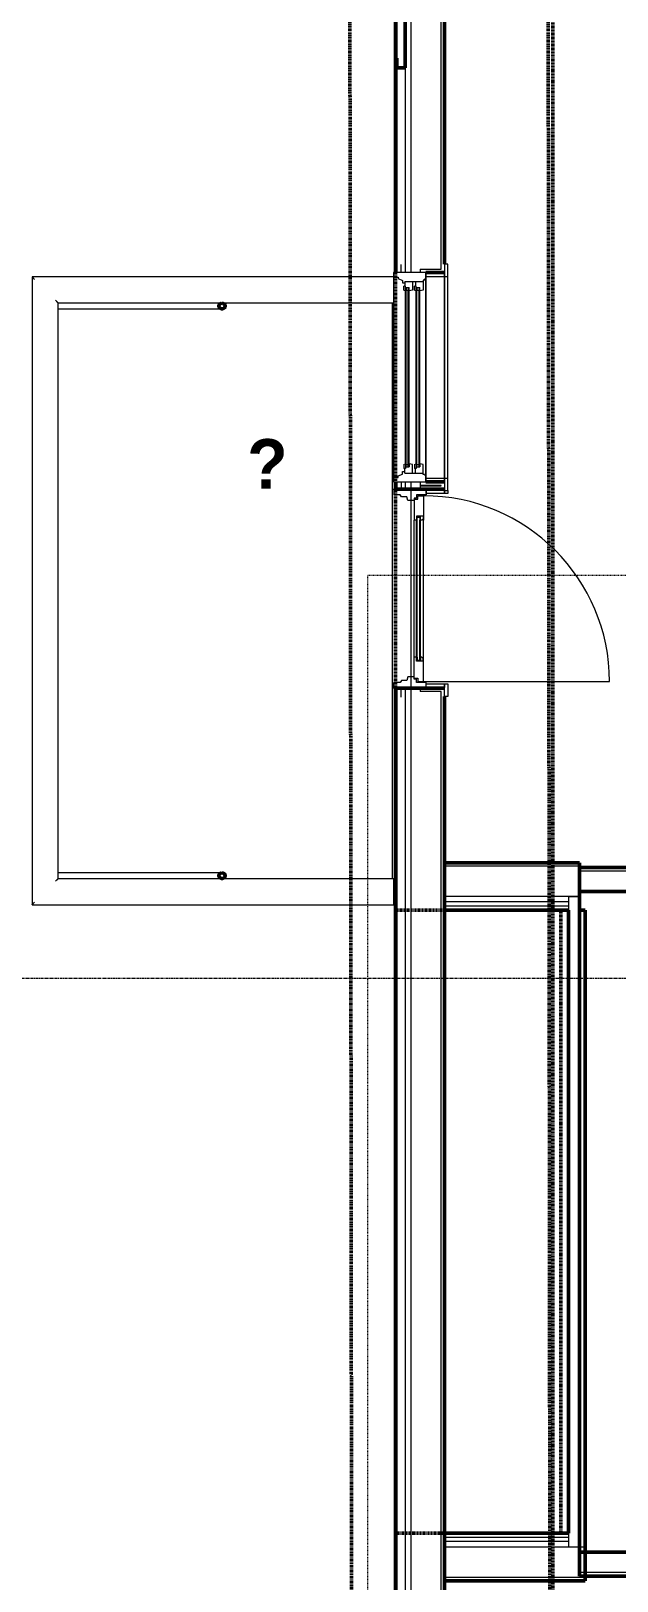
# Model space of a CAD drawing. Header units: inches. Extents: x -4217 to -1814, y 9706 to 12425.
# Drawn here: x -3926.9 to -3820.5, y 11425.7 to 11707.3 of the extents above; entities that cross this region are included whole.
import ezdxf

# ---------------------------------------------------------------- set-up
doc = ezdxf.new("R2010")
doc.units = ezdxf.units.IN
doc.header["$MEASUREMENT"] = 0
for name, pattern in [('Aligning Line 1_8_', [0.25, 0.125, -0.125]), ('Dash 1_16_', [0.125, 0.0625, -0.0625]), ('Double Dash 3_8_', [1, 0.375, -0.125, 0.125, -0.125, 0.125, -0.125]), ('Grid Line 1_2_', [0.875, 0.5, -0.125, 0.125, -0.125])]:
    doc.linetypes.add(name, pattern=pattern)
for name, color, linetype, lineweight in [('A-ANNO-DIMS', 211, 'Continuous', 9), ('A-ANNO-DIMS-96', 211, 'Continuous', 9), ('A-AREA-IDEN', 2, 'Continuous', 9), ('A-DOOR-1', 250, 'Continuous', 9), ('A-DOOR-2', 90, 'Continuous', 20), ('A-DOOR-FRAM-1', 90, 'Continuous', 20), ('A-DOOR-FRAM-2', 250, 'Continuous', 9), ('A-DOOR-GLAZ-1', 250, 'Continuous', 9), ('A-FLOR-1', 50, 'Continuous', 13), ('A-FLOR-HRAL-1', 254, 'Continuous', 9), ('A-FLOR-HRAL-2', 250, 'Continuous', 9), ('A-GLAZ-1', 250, 'Continuous', 9), ('A-GLAZ-2', 90, 'Continuous', 20), ('A-GLAZ-4', 10, 'Continuous', 50), ('A-WALL', 113, 'Continuous', 13), ('A-WALL-11', 113, 'Continuous', 50), ('A-WALL-3', 10, 'Continuous', 50), ('A-WALL-4', 50, 'Continuous', 13), ('C-PROP-LINE-1', 10, 'Double Dash 3_8_', 50), ('C-PROP-LINE-2', 91, 'Dash 1_16_', 50), ('G-ANNO-SYMB-1', 147, 'Aligning Line 1_8_', 9), ('S-GRID-1', 1, 'Grid Line 1_2_', 9)]:
    doc.layers.add(name, color=color, linetype=linetype, lineweight=lineweight)
doc.styles.add('Century Gothic', font='ufonts.com_century-gothic.ttf', dxfattribs={"height": 9})
doc.styles.add('Century Gothic_B', font='GOTHICB.TTF', dxfattribs={"height": 9})
doc.dimstyles.new('OD__1_8__Tol__', dxfattribs={"dimscale": 12, "dimtxt": 9.397514, "dimasz": 1, "dimexe": 0.75, "dimexo": 0.5, "dimgap": 0.125, "dimtad": 1, "dimdec": 3, "dimrnd": 0.125, "dimzin": 3, "dimdsep": 46, "dimlunit": 4, "dimtxsty": 'Century Gothic', "dimblk1": 'OBLIQUE', "dimblk2": 'OBLIQUE', "dimsah": 1, "dimcen": 0.09, "dimdle": 0.75, "dimazin": 0, "dimtfac": 1, "dimtdec": 4, "dimtix": 1, "dimtmove": 0, "dimatfit": 3, "dimfxl": 1, "dimtvp": 1, "dimtfill": 1, "dimfrac": 2, "dimtolj": 1, "dimtzin": 0, "dimarcsym": 2})

# ---------------------------------------------------------------- blocks, each defined once
blk = doc.blocks.new('DIMBLOCK17-FLOOR PLAN - 3RD FLOOR')
at = {"layer": 'A-ANNO-DIMS-96', "lineweight": 50}
for p, q in [((-4043.68, 11750.19), (-4049.68, 11756.19)), ((-4043.68, 11750.19), (-4037.68, 11744.19)), ((-4043.68, 11126.19), (-4049.68, 11132.19)), ((-4043.68, 11126.19), (-4037.68, 11120.19))]:
    blk.add_line(p, q, dxfattribs=at)
at = {"layer": 'A-ANNO-DIMS-96'}
for p, q in [((-3858.47, 11750.19), (-4052.68, 11750.19)), ((-4043.68, 11126.19), (-4043.68, 11750.19)), ((-4043.68, 11750.19), (-3858.47, 11750.19)), ((-3858.47, 11126.19), (-4052.68, 11126.19)), ((-4043.68, 11126.19), (-3858.47, 11126.19))]:
    blk.add_line(p, q, dxfattribs=at)
at = {"layer": 'A-ANNO-DIMS-96', "color": 0, "insert": (-4056.71, 11418.95), "char_height": 9, "width": 46.1821, "attachment_point": 1, "rotation": 90, "line_spacing_factor": 0.984502, "style": 'Century Gothic', "bg_fill": 3, "box_fill_scale": 1.25, "bg_fill_color": 256, "bg_fill_true_color": 13158600, "bg_fill_transparency": 0}
blk.add_mtext('52\' - 0"', dxfattribs=at)
blk = doc.blocks.new('_Oblique')
at = {"color": 0, "linetype": 'ByBlock', "lineweight": -2}
blk.add_line((-0.5, -0.5), (0.5, 0.5), dxfattribs=at)
blk = doc.blocks.new('Railing - Baluster_01-V251-FLOOR PLAN - 3RD FLOOR')
at = {"layer": 'A-FLOR-HRAL-1'}
blk.add_hatch(color=256, dxfattribs=at).paths.add_polyline_path([(0.59, 0.59), (0.59, 0.6), (0.47, 0.59)], flags=0)

msp = doc.modelspace()

# ---------------------------------------------------------------- linework, layer by layer
at = {"layer": 'A-WALL'}
for p, q in [((-3827.32374, 11554.7394), (-3486.67374, 11554.7394)), ((-3827.32374, 11551.2394), (-3481.17374, 11551.2394)), ((-3635.32374, 11430.7394), (-3827.32374, 11430.7394)), ((-3658.27374, 11427.2394), (-3827.32374, 11427.2394))]:
    msp.add_line(p, q, dxfattribs=at)
at = {"layer": 'A-WALL-11'}
for p, q in [((-3487.29874, 11555.3644), (-3827.32374, 11555.3644)), ((-3827.32374, 11555.3644), (-3827.32374, 11550.9894)), ((-3827.32374, 11550.9894), (-3487.29874, 11550.9894)), ((-3635.32374, 11430.9894), (-3827.32374, 11430.9894)), ((-3827.32374, 11430.9894), (-3827.32374, 11426.6144)), ((-3827.32374, 11426.6144), (-3658.89874, 11426.6144))]:
    msp.add_line(p, q, dxfattribs=at)
at = {"layer": 'A-WALL-3'}
for p, q in [((-3827.32374, 11547.5894), (-3827.32374, 11556.2144)), ((-3819.32374, 11550.9894), (-3827.32374, 11550.9894)), ((-3827.32374, 11550.9894), (-3827.32374, 11438.9894)), ((-3829.32374, 11547.5894), (-3829.32374, 11434.3894)), ((-3826.32374, 11547.5894), (-3827.32374, 11547.5894)), ((-3826.32374, 11434.3894), (-3826.32374, 11547.5894)), ((-3827.32374, 11438.9894), (-3827.32374, 11430.9894)), ((-3826.32374, 11431.8894), (-3826.32374, 11434.3894)), ((-3827.32374, 11430.9894), (-3635.32374, 11430.9894)), ((-3826.32374, 11425.7644), (-3826.32374, 11431.8894))]:
    msp.add_line(p, q, dxfattribs=at)
at = {"layer": 'A-WALL-4'}
for p, q in [((-3827.32374, 11550.0894), (-3829.32374, 11550.0894)), ((-3829.32374, 11550.0894), (-3827.32374, 11550.0894)), ((-3829.32374, 11550.0894), (-3829.32374, 11549.0894)), ((-3829.32374, 11549.0894), (-3829.32374, 11548.3394)), ((-3829.32374, 11548.3394), (-3829.32374, 11547.5894)), ((-3829.32374, 11434.3894), (-3829.32374, 11433.6394)), ((-3829.32374, 11433.6394), (-3829.32374, 11432.8894)), ((-3829.32374, 11432.8894), (-3829.32374, 11431.8894)), ((-3826.32374, 11431.8894), (-3829.32374, 11431.8894)), ((-3826.32374, 11431.8894), (-3829.32374, 11431.8894))]:
    msp.add_line(p, q, dxfattribs=at)
at = {"layer": 'C-PROP-LINE-1'}
msp.add_line((-3833.41046, 12088.68951), (-3830.99429, 9768.08086), dxfattribs=at)
at = {"layer": 'C-PROP-LINE-2'}
for p, q in [((-3832.16202, 10010.0894), (-3832.16202, 12088.5894)), ((-3830.72374, 11434.3894), (-3830.72374, 11547.5894))]:
    msp.add_line(p, q, dxfattribs=at)

# ---------------------------------------------------------------- texts
at = {"layer": 'A-AREA-IDEN', "insert": (-3887.67234, 11633.16932), "char_height": 9, "width": 8.787, "attachment_point": 1, "style": 'Century Gothic_B'}
msp.add_mtext('\\fCentury Gothic|b1|i0|c0|p34|;?', dxfattribs=at)

# ---------------------------------------------------------------- next in the draw order: dimensions: what is measured, and where the dimension line sits
at = {"layer": 'A-ANNO-DIMS'}
dim = msp.add_linear_dim(base=(-4043.67756, 11750.1894), p1=(-3852.47374, 11126.1894), p2=(-3852.47374, 11750.1894), angle=90, dimstyle='OD__1_8__Tol__', override={"dimpost": '<>', "dimfxl": 624}, dxfattribs=at)
dim.commit()
dim.dimension.update_dxf_attribs({"geometry": 'DIMBLOCK17-FLOOR PLAN - 3RD FLOOR', "text_midpoint": (-4049.90393, 11438.1894)})

# ---------------------------------------------------------------- next in the draw order: linework, layer by layer
at = {"layer": 'A-DOOR-1'}
msp.add_line((-3855.62999, 11589.1269), (-3821.87999, 11589.1269), dxfattribs=at)
msp.add_arc((-3855.62999, 11589.1269), 33.75, 0, 90, dxfattribs=at)
at = {"layer": 'A-DOOR-2'}
for p, q in [((-3857.34849, 11622.26054), (-3856.703, 11622.26054)), ((-3857.34849, 11622.26054), (-3857.34849, 11618.4394)), ((-3856.703, 11622.26054), (-3856.69224, 11622.8769)), ((-3856.69224, 11622.8769), (-3855.62999, 11622.8769)), ((-3855.62999, 11622.8769), (-3855.62999, 11618.4394)), ((-3857.34874, 11593.5644), (-3857.34874, 11618.4394)), ((-3857.03624, 11618.4394), (-3857.34849, 11618.46974)), ((-3856.94224, 11618.4394), (-3857.03624, 11618.4394)), ((-3856.94224, 11619.1894), (-3856.94224, 11618.4394)), ((-3855.62999, 11619.1894), (-3856.94224, 11619.1894)), ((-3856.19224, 11618.4394), (-3856.19224, 11619.1894)), ((-3856.13024, 11618.4394), (-3856.19224, 11618.4394)), ((-3855.94424, 11618.4704), (-3856.13024, 11618.4394)), ((-3855.69224, 11618.67543), (-3855.94424, 11618.4704)), ((-3855.69224, 11619.1894), (-3855.69224, 11618.67543)), ((-3855.62999, 11619.1894), (-3855.69224, 11619.1894)), ((-3855.62999, 11593.5644), (-3855.62999, 11618.4394)), ((-3857.34849, 11589.74325), (-3857.34849, 11593.5644)), ((-3857.03624, 11593.5644), (-3857.34849, 11593.53405)), ((-3856.94224, 11593.5644), (-3857.03624, 11593.5644)), ((-3856.94224, 11592.8144), (-3856.94224, 11593.5644)), ((-3856.19224, 11593.5644), (-3856.19224, 11592.8144)), ((-3856.13024, 11593.5644), (-3856.19224, 11593.5644)), ((-3855.94424, 11593.5334), (-3856.13024, 11593.5644)), ((-3855.69224, 11593.32837), (-3855.94424, 11593.5334)), ((-3855.69224, 11592.8144), (-3855.69224, 11593.32837)), ((-3855.62999, 11589.1269), (-3855.62999, 11593.5644)), ((-3855.62999, 11592.8144), (-3856.94224, 11592.8144)), ((-3855.62999, 11592.8144), (-3855.69224, 11592.8144)), ((-3857.34849, 11589.74325), (-3856.703, 11589.74325)), ((-3856.703, 11589.74325), (-3856.69224, 11589.1269)), ((-3856.69224, 11589.1269), (-3855.62999, 11589.1269))]:
    msp.add_line(p, q, dxfattribs=at)
at = {"layer": 'A-DOOR-FRAM-1'}
for p, q in [((-3861.29903, 11624.0644), (-3860.72374, 11624.0644)), ((-3861.03624, 11624.0644), (-3855.16124, 11624.0644)), ((-3861.03624, 11624.0644), (-3861.03624, 11623.03315)), ((-3859.72374, 11625.39018), (-3859.72374, 11624.0644)), ((-3855.16124, 11623.6894), (-3855.16124, 11624.0644)), ((-3855.16124, 11624.0644), (-3855.16124, 11623.03315)), ((-3859.91459, 11623.03315), (-3861.03624, 11623.03315)), ((-3859.67389, 11622.6894), (-3859.91459, 11623.03315)), ((-3858.67274, 11622.6894), (-3859.67389, 11622.6894)), ((-3858.51756, 11622.0019), (-3858.67274, 11622.6894)), ((-3857.38024, 11622.0019), (-3858.51756, 11622.0019)), ((-3856.94324, 11622.4544), (-3857.38024, 11622.4544)), ((-3857.38024, 11622.4544), (-3857.38024, 11622.0019)), ((-3856.94324, 11623.03315), (-3856.94324, 11622.4544)), ((-3855.16124, 11623.03315), (-3856.94324, 11623.03315)), ((-3860.72374, 11587.9394), (-3861.29903, 11587.9394)), ((-3859.91459, 11588.97065), (-3861.03624, 11588.97065)), ((-3861.03624, 11587.9394), (-3861.03624, 11588.97065)), ((-3861.03624, 11587.9394), (-3855.16124, 11587.9394)), ((-3859.67389, 11589.3144), (-3859.91459, 11588.97065)), ((-3859.72374, 11586.3144), (-3859.72374, 11587.9394)), ((-3858.67274, 11589.3144), (-3859.67389, 11589.3144)), ((-3858.51756, 11590.0019), (-3858.67274, 11589.3144)), ((-3857.38024, 11590.0019), (-3858.51756, 11590.0019)), ((-3857.38024, 11589.5494), (-3857.38024, 11590.0019)), ((-3856.94324, 11589.5494), (-3857.38024, 11589.5494)), ((-3856.94324, 11588.97065), (-3856.94324, 11589.5494)), ((-3855.16124, 11588.97065), (-3856.94324, 11588.97065)), ((-3855.16124, 11587.9394), (-3855.16124, 11588.97065))]:
    msp.add_line(p, q, dxfattribs=at)
at = {"layer": 'A-DOOR-FRAM-2'}
for p, q in [((-3855.16124, 11623.9394), (-3851.84874, 11623.9394)), ((-3855.16124, 11623.3144), (-3855.16124, 11623.9394)), ((-3851.84874, 11623.3144), (-3855.16124, 11623.3144)), ((-3851.84874, 11623.82768), (-3851.84874, 11623.3144)), ((-3851.84874, 11623.3144), (-3851.84874, 11623.82768)), ((-3851.22374, 11623.3144), (-3851.84874, 11623.3144)), ((-3851.22374, 11623.82768), (-3851.22374, 11623.3144)), ((-3855.16124, 11588.6894), (-3851.84874, 11588.6894)), ((-3855.16124, 11588.0644), (-3855.16124, 11588.6894)), ((-3851.84874, 11588.0644), (-3855.16124, 11588.0644)), ((-3851.84874, 11588.6894), (-3851.84874, 11588.0644)), ((-3851.84874, 11588.6894), (-3851.22374, 11588.6894)), ((-3851.84874, 11586.4394), (-3851.84874, 11588.6894)), ((-3851.22374, 11588.6894), (-3851.22374, 11586.4394)), ((-3851.22374, 11586.4394), (-3851.84874, 11586.4394))]:
    msp.add_line(p, q, dxfattribs=at)
at = {"layer": 'A-DOOR-GLAZ-1'}
for p, q in [((-3856.94249, 11593.5644), (-3856.94249, 11618.4394)), ((-3856.78624, 11618.4394), (-3856.78624, 11619.1894)), ((-3856.78624, 11618.9794), (-3856.34874, 11618.9794)), ((-3856.78624, 11593.5644), (-3856.78624, 11618.4394)), ((-3856.34874, 11619.1894), (-3856.34874, 11618.4394)), ((-3856.34874, 11593.5644), (-3856.34874, 11618.4394)), ((-3856.19249, 11593.5644), (-3856.19249, 11618.4394)), ((-3856.78624, 11593.5644), (-3856.78624, 11592.8144)), ((-3856.34874, 11592.8144), (-3856.34874, 11593.5644)), ((-3856.78624, 11593.0244), (-3856.34874, 11593.0244))]:
    msp.add_line(p, q, dxfattribs=at)
at = {"layer": 'A-FLOR-1'}
for p, q in [((-3861.29903, 11553.31381), (-3861.29903, 11657.9144)), ((-3857.97374, 11624.0644), (-3857.97374, 11587.9394))]:
    msp.add_line(p, q, dxfattribs=at)
at = {"layer": 'A-FLOR-HRAL-2'}
for p, q in [((-3861.11153, 11662.63881), (-3926.72374, 11662.63881)), ((-3926.72374, 11662.63881), (-3926.72374, 11548.5894)), ((-3861.11153, 11662.63881), (-3861.11153, 11662.16636)), ((-3861.11153, 11662.16636), (-3861.11153, 11658.38684)), ((-3921.99933, 11657.9144), (-3861.11153, 11657.9144)), ((-3921.99933, 11553.31381), (-3921.99933, 11657.9144)), ((-3861.11153, 11658.38684), (-3861.11153, 11657.9144)), ((-3861.11153, 11553.31381), (-3921.99933, 11553.31381)), ((-3861.11153, 11553.31381), (-3861.11153, 11552.84136)), ((-3861.11153, 11552.84136), (-3861.11153, 11549.06184)), ((-3926.72374, 11548.5894), (-3861.11153, 11548.5894)), ((-3861.11153, 11549.06184), (-3861.11153, 11548.5894))]:
    msp.add_line(p, q, dxfattribs=at)
for points, knots in [([(-3926.72374, 11662.63881), (-3926.72355, 11662.63881), (-3926.71568, 11662.63066), (-3926.68893, 11662.60409), (-3926.66163, 11662.57668), (-3926.63294, 11662.54799), (-3926.60658, 11662.52182), (-3926.57865, 11662.49362), (-3926.53967, 11662.45479), (-3926.49669, 11662.41185), (-3926.46058, 11662.37547), (-3926.42271, 11662.3379), (-3926.35425, 11662.26943), (-3926.29344, 11662.20759), (-3926.2513, 11662.16636)], [0, 0, 0, 0, 0.166666667, 0.25, 0.333333333, 0.416666667, 0.458333333, 0.5, 0.583333333, 0.666666667, 0.708333333, 0.75, 0.833333333, 1, 1, 1, 1]), ([(-3922.47177, 11658.38684), (-3922.42962, 11658.34561), (-3922.36887, 11658.28377), (-3922.29049, 11658.20552), (-3922.24402, 11658.15921), (-3922.2093, 11658.12418), (-3922.17553, 11658.09064), (-3922.14443, 11658.05958), (-3922.11648, 11658.03138), (-3922.09012, 11658.00521), (-3922.06144, 11657.97652), (-3922.03413, 11657.94911), (-3922.00739, 11657.92254), (-3921.99951, 11657.9144), (-3921.99933, 11657.9144)], [0, 0, 0, 0, 0.166666667, 0.25, 0.333333333, 0.375, 0.416666667, 0.5, 0.541666667, 0.583333333, 0.666666667, 0.75, 0.833333333, 1, 1, 1, 1]), ([(-3922.47177, 11552.84136), (-3922.43054, 11552.88351), (-3922.3687, 11552.94426), (-3922.29046, 11553.02264), (-3922.24414, 11553.06911), (-3922.20911, 11553.10383), (-3922.17558, 11553.1376), (-3922.14451, 11553.16871), (-3922.11631, 11553.19665), (-3922.09015, 11553.22301), (-3922.06145, 11553.2517), (-3922.03404, 11553.279), (-3922.00747, 11553.30575), (-3921.99933, 11553.31362), (-3921.99933, 11553.31381)], [0, 0, 0, 0, 0.166666667, 0.25, 0.333333333, 0.375, 0.416666667, 0.5, 0.541666667, 0.583333333, 0.666666667, 0.75, 0.833333333, 1, 1, 1, 1]), ([(-3926.72374, 11548.5894), (-3926.72374, 11548.58958), (-3926.71559, 11548.59745), (-3926.68902, 11548.6242), (-3926.66161, 11548.6515), (-3926.63292, 11548.68019), (-3926.60675, 11548.70655), (-3926.57855, 11548.73448), (-3926.53972, 11548.77347), (-3926.49678, 11548.81645), (-3926.4604, 11548.85256), (-3926.42283, 11548.89042), (-3926.35436, 11548.95888), (-3926.29252, 11549.01969), (-3926.2513, 11549.06184)], [0, 0, 0, 0, 0.166666667, 0.25, 0.333333333, 0.416666667, 0.458333333, 0.5, 0.583333333, 0.666666667, 0.708333333, 0.75, 0.833333333, 1, 1, 1, 1])]:
    msp.add_open_spline(points, degree=3, knots=knots, dxfattribs=at)
at = {"layer": 'A-GLAZ-1'}
for p, q in [((-3851.84874, 11664.97611), (-3851.84874, 11623.82768)), ((-3851.22374, 11664.97611), (-3851.84874, 11664.97611)), ((-3851.22374, 11623.82768), (-3851.22374, 11664.97611)), ((-3858.78624, 11660.69486), (-3858.78624, 11660.10111)), ((-3858.41124, 11660.69486), (-3858.41124, 11660.10111)), ((-3856.84874, 11660.69486), (-3856.84874, 11660.10111)), ((-3856.47374, 11660.69486), (-3856.47374, 11660.10111)), ((-3855.22374, 11663.35111), (-3855.22374, 11625.45268)), ((-3851.84874, 11663.35111), (-3855.22374, 11663.35111)), ((-3855.22374, 11662.72611), (-3851.84874, 11662.72611)), ((-3851.84874, 11625.45268), (-3851.84874, 11663.35111)), ((-3851.84874, 11662.72611), (-3851.22374, 11662.72611)), ((-3858.91124, 11628.70268), (-3858.91124, 11660.10111)), ((-3858.78624, 11660.22611), (-3858.41124, 11660.22611)), ((-3858.78624, 11628.70268), (-3858.78624, 11660.10111)), ((-3858.41124, 11628.70268), (-3858.41124, 11660.10111)), ((-3858.28624, 11628.70268), (-3858.28624, 11660.10111)), ((-3856.97374, 11628.70268), (-3856.97374, 11660.10111)), ((-3856.84874, 11660.22611), (-3856.47374, 11660.22611)), ((-3856.84874, 11628.70268), (-3856.84874, 11660.10111)), ((-3856.47374, 11628.70268), (-3856.47374, 11660.10111)), ((-3856.34874, 11628.70268), (-3856.34874, 11660.10111)), ((-3858.78624, 11628.10893), (-3858.78624, 11628.70268)), ((-3858.78624, 11628.57768), (-3858.41124, 11628.57768)), ((-3858.41124, 11628.10893), (-3858.41124, 11628.70268)), ((-3856.84874, 11628.10893), (-3856.84874, 11628.70268)), ((-3856.84874, 11628.57768), (-3856.47374, 11628.57768)), ((-3856.47374, 11628.10893), (-3856.47374, 11628.70268)), ((-3855.22374, 11626.07768), (-3851.84874, 11626.07768)), ((-3855.22374, 11625.45268), (-3851.84874, 11625.45268)), ((-3851.84874, 11626.07768), (-3851.22374, 11626.07768)), ((-3851.84874, 11623.82768), (-3851.22374, 11623.82768))]:
    msp.add_line(p, q, dxfattribs=at)
at = {"layer": 'A-GLAZ-2'}
for p, q in [((-3859.72374, 11663.41361), (-3859.72374, 11664.91361)), ((-3861.09874, 11663.41361), (-3861.09874, 11625.39018)), ((-3855.22374, 11663.41361), (-3861.09874, 11663.41361)), ((-3861.09874, 11662.60111), (-3860.28624, 11662.60111)), ((-3860.28624, 11662.60111), (-3860.28624, 11662.32643)), ((-3860.28624, 11662.32643), (-3859.47374, 11662.00736)), ((-3859.47374, 11662.00736), (-3859.47374, 11661.53861)), ((-3859.47374, 11661.53861), (-3859.03624, 11661.53861)), ((-3859.25499, 11660.25736), (-3859.25499, 11660.97611)), ((-3858.91124, 11660.97611), (-3859.25499, 11660.97611)), ((-3859.03624, 11661.81986), (-3859.03624, 11660.97611)), ((-3859.03624, 11661.81986), (-3855.72374, 11661.81986)), ((-3858.91124, 11660.10424), (-3858.91124, 11660.97611)), ((-3858.91124, 11660.69486), (-3858.28624, 11660.69486)), ((-3858.28624, 11660.10111), (-3858.28624, 11660.69486)), ((-3857.66124, 11661.81986), (-3857.66124, 11660.25736)), ((-3857.31749, 11660.25736), (-3857.31749, 11660.97611)), ((-3856.97374, 11660.97611), (-3857.31749, 11660.97611)), ((-3857.09874, 11661.81986), (-3857.09874, 11660.97611)), ((-3856.97374, 11660.10424), (-3856.97374, 11660.97611)), ((-3856.97374, 11660.69486), (-3856.34874, 11660.69486)), ((-3856.34874, 11660.10111), (-3856.34874, 11660.69486)), ((-3855.5039, 11662.06986), (-3855.72374, 11662.06986)), ((-3855.72374, 11662.06986), (-3855.72374, 11660.25736)), ((-3855.5039, 11662.06986), (-3855.22374, 11662.40375)), ((-3855.22374, 11625.39018), (-3855.22374, 11663.41361)), ((-3859.25499, 11660.25736), (-3858.91124, 11660.10424)), ((-3857.66124, 11660.25736), (-3858.28624, 11660.10111)), ((-3857.31749, 11660.25736), (-3856.97374, 11660.10424)), ((-3855.72374, 11660.25736), (-3856.34874, 11660.10111)), ((-3859.47374, 11627.26518), (-3859.03624, 11627.26518)), ((-3859.47374, 11626.79643), (-3859.47374, 11627.26518)), ((-3859.25499, 11628.54643), (-3858.91124, 11628.69955)), ((-3859.25499, 11628.54643), (-3859.25499, 11627.82768)), ((-3858.91124, 11627.82768), (-3859.25499, 11627.82768)), ((-3859.03624, 11626.98393), (-3859.03624, 11627.82768)), ((-3859.03624, 11626.98393), (-3855.72374, 11626.98393)), ((-3858.91124, 11628.69955), (-3858.91124, 11627.82768)), ((-3858.91124, 11628.10893), (-3858.28624, 11628.10893)), ((-3858.28624, 11628.70268), (-3858.28624, 11628.10893)), ((-3857.66124, 11628.54643), (-3858.28624, 11628.70268)), ((-3857.66124, 11626.98393), (-3857.66124, 11628.54643)), ((-3857.31749, 11628.54643), (-3856.97374, 11628.69955)), ((-3857.31749, 11628.54643), (-3857.31749, 11627.82768)), ((-3856.97374, 11627.82768), (-3857.31749, 11627.82768)), ((-3857.09874, 11626.98393), (-3857.09874, 11627.82768)), ((-3856.97374, 11628.69955), (-3856.97374, 11627.82768)), ((-3856.97374, 11628.10893), (-3856.34874, 11628.10893)), ((-3856.34874, 11628.70268), (-3856.34874, 11628.10893)), ((-3855.72374, 11628.54643), (-3856.34874, 11628.70268)), ((-3855.72374, 11626.73393), (-3855.72374, 11628.54643)), ((-3861.09874, 11626.20268), (-3860.28624, 11626.20268)), ((-3861.09874, 11625.39018), (-3855.22374, 11625.39018)), ((-3860.28624, 11626.47736), (-3859.47374, 11626.79643)), ((-3860.28624, 11626.20268), (-3860.28624, 11626.47736)), ((-3859.72374, 11625.39018), (-3859.72374, 11623.89018)), ((-3855.5039, 11626.73393), (-3855.72374, 11626.73393)), ((-3855.5039, 11626.73393), (-3855.22374, 11626.40005))]:
    msp.add_line(p, q, dxfattribs=at)
at = {"layer": 'A-GLAZ-4'}
for p, q in [((-3860.72374, 11740.40111), (-3860.72374, 11702.37768)), ((-3860.66124, 11702.37768), (-3860.66124, 11740.40111))]:
    msp.add_line(p, q, dxfattribs=at)
at = {"layer": 'A-WALL-3'}
for p, q in [((-3851.84874, 11664.97611), (-3851.84874, 11777.42768)), ((-3858.97374, 11742.15111), (-3858.97374, 11700.62768)), ((-3860.47374, 11702.37768), (-3860.72374, 11702.37768)), ((-3860.72374, 11702.37768), (-3860.72374, 11663.41361)), ((-3860.47374, 11700.62768), (-3860.47374, 11702.37768)), ((-3858.97374, 11700.62768), (-3860.47374, 11700.62768)), ((-3855.22374, 11663.41361), (-3851.84874, 11663.41361)), ((-3860.72374, 11625.39018), (-3860.72374, 11624.0644)), ((-3860.72374, 11624.0644), (-3851.84874, 11624.0644)), ((-3851.84874, 11625.39018), (-3855.22374, 11625.39018)), ((-3851.84874, 11587.9394), (-3860.72374, 11587.9394)), ((-3860.72374, 11587.9394), (-3860.72374, 11394.80111)), ((-3851.84874, 11396.36361), (-3851.84874, 11586.4394)), ((-3827.32374, 11556.2144), (-3851.84874, 11556.2144)), ((-3851.84874, 11556.2144), (-3851.84874, 11547.5894)), ((-3851.84874, 11547.5894), (-3829.32374, 11547.5894)), ((-3829.32374, 11434.3894), (-3851.84874, 11434.3894)), ((-3851.84874, 11434.3894), (-3851.84874, 11425.7644)), ((-3851.84874, 11425.7644), (-3826.32374, 11425.7644))]:
    msp.add_line(p, q, dxfattribs=at)
at = {"layer": 'A-WALL-3', "flags": 128}
for points in [[(-3892.24315, 11657.85262), (-3892.38425, 11657.83809), (-3892.51714, 11657.79535), (-3892.63412, 11657.72687), (-3892.72837, 11657.63665), (-3892.79442, 11657.52992), (-3892.82844, 11657.41289), (-3892.82844, 11657.29235), (-3892.79442, 11657.17532), (-3892.72837, 11657.06859), (-3892.63412, 11656.97836), (-3892.51714, 11656.90989), (-3892.38425, 11656.86715), (-3892.24315, 11656.85262)], [(-3892.24315, 11656.85262), (-3892.10205, 11656.86715), (-3891.96915, 11656.90989), (-3891.85218, 11656.97836), (-3891.75793, 11657.06859), (-3891.69187, 11657.17532), (-3891.65786, 11657.29235), (-3891.65786, 11657.41289), (-3891.69187, 11657.52992), (-3891.75793, 11657.63665), (-3891.85218, 11657.72687), (-3891.96915, 11657.79535), (-3892.10205, 11657.83809), (-3892.24315, 11657.85262)], [(-3892.24315, 11554.35884), (-3892.38425, 11554.34431), (-3892.51714, 11554.30157), (-3892.63412, 11554.2331), (-3892.72837, 11554.14287), (-3892.79442, 11554.03614), (-3892.82844, 11553.91911), (-3892.82844, 11553.79857), (-3892.79442, 11553.68154), (-3892.72837, 11553.57481), (-3892.63412, 11553.48459), (-3892.51714, 11553.41611), (-3892.38425, 11553.37337), (-3892.24315, 11553.35884)], [(-3892.24315, 11553.35884), (-3892.10205, 11553.37337), (-3891.96915, 11553.41611), (-3891.85218, 11553.48459), (-3891.75793, 11553.57481), (-3891.69187, 11553.68154), (-3891.65786, 11553.79857), (-3891.65786, 11553.91911), (-3891.69187, 11554.03614), (-3891.75793, 11554.14287), (-3891.85218, 11554.2331), (-3891.96915, 11554.30157), (-3892.10205, 11554.34431), (-3892.24315, 11554.35884)]]:
    msp.add_lwpolyline(points, dxfattribs=at)
at = {"layer": 'A-WALL-4'}
for p, q in [((-3857.97374, 11778.99018), (-3857.97374, 11663.41361)), ((-3852.47374, 11664.03861), (-3852.47374, 11778.36518)), ((-3860.47374, 11700.62768), (-3860.47374, 11663.41361)), ((-3858.97374, 11700.62768), (-3858.97374, 11663.41361)), ((-3856.28624, 11664.03861), (-3856.28624, 11663.41361)), ((-3856.28624, 11664.03861), (-3852.47374, 11664.03861)), ((-3892.24315, 11657.85262), (-3921.99934, 11657.85262)), ((-3921.99949, 11656.85262), (-3892.24315, 11656.85262)), ((-3860.47374, 11625.39018), (-3860.47374, 11624.0644)), ((-3858.97374, 11625.39018), (-3858.97374, 11624.0644)), ((-3857.97374, 11625.39018), (-3857.97374, 11624.0644)), ((-3856.28624, 11625.39018), (-3856.28624, 11624.76518)), ((-3852.47374, 11624.76518), (-3856.28624, 11624.76518)), ((-3856.28624, 11624.6894), (-3856.28624, 11624.0644)), ((-3856.28624, 11624.6894), (-3852.47374, 11624.6894)), ((-3852.47374, 11624.6894), (-3852.47374, 11624.76518)), ((-3860.47374, 11587.9394), (-3860.47374, 11394.80111)), ((-3858.97374, 11587.9394), (-3858.97374, 11394.80111)), ((-3857.97374, 11587.9394), (-3857.97374, 11394.80111)), ((-3856.28624, 11587.9394), (-3856.28624, 11587.3144)), ((-3852.47374, 11587.3144), (-3856.28624, 11587.3144)), ((-3852.47374, 11395.42611), (-3852.47374, 11587.3144)), ((-3892.24315, 11554.35884), (-3921.99933, 11554.35884)), ((-3827.32374, 11555.5894), (-3851.84874, 11555.5894)), ((-3921.99933, 11553.35884), (-3892.24315, 11553.35884)), ((-3829.32374, 11550.0894), (-3851.84874, 11550.0894)), ((-3829.32374, 11549.0894), (-3851.84874, 11549.0894)), ((-3829.32374, 11548.3394), (-3851.84874, 11548.3394)), ((-3829.32374, 11433.6394), (-3851.84874, 11433.6394)), ((-3829.32374, 11432.8894), (-3851.84874, 11432.8894)), ((-3829.32374, 11431.8894), (-3851.84874, 11431.8894)), ((-3826.32374, 11426.3894), (-3851.84874, 11426.3894))]:
    msp.add_line(p, q, dxfattribs=at)
at = {"layer": 'C-PROP-LINE-1'}
msp.add_line((-3869.44796, 12124.68951), (-3867.12227, 9890.97905), dxfattribs=at)
at = {"layer": 'C-PROP-LINE-2'}
for p, q in [((-3860.72374, 11547.5894), (-3860.72374, 12118.5894)), ((-3830.72374, 11547.5894), (-3860.72374, 11547.5894)), ((-3860.72374, 11434.3894), (-3830.72374, 11434.3894)), ((-3860.72374, 9980.1894), (-3860.72374, 11434.3894))]:
    msp.add_line(p, q, dxfattribs=at)
at = {"layer": 'G-ANNO-SYMB-1'}
for p in [(-3865.74625, 11388.70658), (-3429.66725, 11608.39373)]:
    msp.add_line(p, (-3865.74625, 11608.39373), dxfattribs=at)
at = {"layer": 'S-GRID-1'}
msp.add_line((-1814.20638, 11535.1894), (-4168.71446, 11535.1894), dxfattribs=at)

# ---------------------------------------------------------------- next in the draw order: block references
at = {"rotation": 270.0000000000003}
msp.add_blockref('Railing - Baluster_01-V251-FLOOR PLAN - 3RD FLOOR', (-3861.70208, 11660.2766), dxfattribs=at)

doc.saveas('drawing.dxf')
